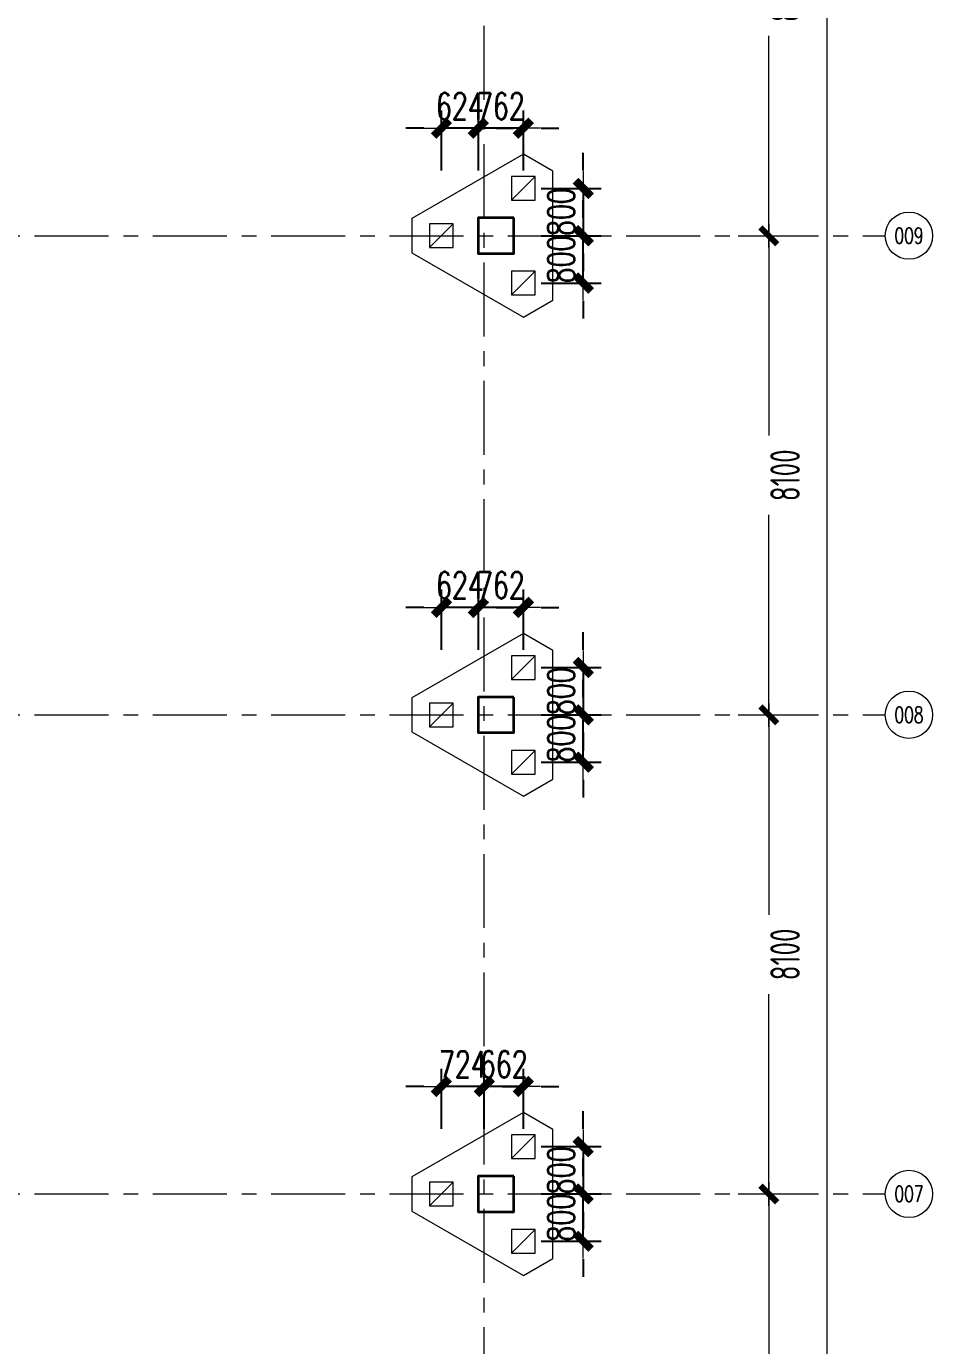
# Model space of a CAD drawing. Extents: x -1201378 to 2367219, y -619313 to 244905.
# Drawn here: x -691498 to -676179, y 184589 to 206891 of the extents above; entities that cross this region are included whole.
import ezdxf

# ---------------------------------------------------------------- set-up
doc = ezdxf.new("R2010")
doc.units = 0
doc.header["$LTSCALE"] = 1000
doc.linetypes.add('CENTER', pattern=[2, 1.25, -0.25, 0.25, -0.25])
doc.layers.get('0').update_dxf_attribs({"linetype": 'CONTINUOUS'})
doc.layers.get('Defpoints').update_dxf_attribs({"linetype": 'CONTINUOUS'})
for name, color, linetype, lineweight in [('S-axis', 111, 'CONTINUOUS', 0), ('S-col', 2, 'CONTINUOUS', 0), ('S-ct', 2, 'CONTINUOUS', 0), ('S-dim', 81, 'CONTINUOUS', 0), ('S-dote', 5, 'CENTER', 0), ('S-zhuang', 1, 'CONTINUOUS', 0), ('砼柱', 2, 'CONTINUOUS', 35)]:
    doc.layers.add(name, color=color, linetype=linetype, lineweight=lineweight)
doc.styles.add('_TCH_AXIS', font='COMPLEX', dxfattribs={"bigfont": 'GBCBIG'})
doc.styles.add('SS1', font='tj-romans1.shx', dxfattribs={"width": 0.7, "bigfont": 'tj-hztxt1.shx'})
doc.styles.add('TSSD_Dimension', font='tssdeng.shx', dxfattribs={"width": 0.7, "bigfont": 'hztxt.shx'})
doc.dimstyles.new('S-150-ARCHI', dxfattribs={"dimscale": 150, "dimtxt": 3, "dimasz": 2, "dimexe": 2, "dimexo": 2, "dimgap": 1, "dimtad": 1, "dimdec": 0, "dimzin": 0, "dimdsep": 46, "dimtxsty": 'SS1', "dimblk1": 'TT', "dimblk2": 'TT', "dimsah": 1, "dimcen": 1, "dimclrd": 256, "dimclre": 256, "dimclrt": 256, "dimadec": 0, "dimazin": 0, "dimtfac": 1, "dimtdec": 0, "dimtix": 1, "dimtmove": 2, "dimatfit": 0, "dimldrblk": 'TT', "dimfxl": 2, "dimtolj": 1, "dimtzin": 0, "dimarcsym": 0})
doc.dimstyles.new('TSSD_200_200', dxfattribs={"dimtxt": 500, "dimasz": 200, "dimexe": 200, "dimexo": 500, "dimgap": 200, "dimtad": 1, "dimdec": 0, "dimzin": 0, "dimdsep": 46, "dimtxsty": 'TSSD_Dimension', "dimblk": 'ARCHTICK', "dimcen": 0, "dimdle": 200, "dimclrt": 7, "dimadec": 0, "dimazin": 0, "dimtfac": 1, "dimtdec": 0, "dimtix": 1, "dimtmove": 2, "dimatfit": 3, "dimfxl": 1, "dimtolj": 1, "dimtzin": 0, "dimarcsym": 0})

# ---------------------------------------------------------------- blocks, each defined once
blk = doc.blocks.new('_ArchTick')
at = {"color": 0, "linetype": 'ByBlock', "const_width": 0.5}
blk.add_lwpolyline([(-0.71, -0.71), (0.71, 0.71)], dxfattribs=at)
blk = doc.blocks.new('*D3008')
at = {"layer": 'Defpoints', "color": 0, "transparency": 16777216}
for p in [(-79964, 98827), (-79964, 90727), (-78948, 90727)]:
    blk.add_point(p, dxfattribs=at)
at = {"layer": 'S-axis', "color": 0, "lineweight": -2, "transparency": 16777216}
for p, q in [((-78948, 99027), (-78948, 95448)), ((-79464, 98827), (-78748, 98827)), ((-78948, 90527), (-78948, 94106)), ((-79464, 90727), (-78748, 90727))]:
    blk.add_line(p, q, dxfattribs=at)
at = {"layer": 'S-axis', "color": 0, "lineweight": -2, "transparency": 16777216, "xscale": 200, "yscale": 200, "zscale": 200}
for p, rotation in [((-78948, 98827), 90), ((-78948, 90727), 270)]:
    blk.add_blockref('_ArchTick', p, dxfattribs=dict(at, rotation=rotation))
at = {"layer": 'S-axis', "color": 7, "transparency": 16777216, "insert": (-78673, 94777), "char_height": 500, "attachment_point": 5, "rotation": 90, "style": 'TSSD_Dimension'}
blk.add_mtext('\\A1;8100', dxfattribs=at)
blk = doc.blocks.new('*D3009')
at = {"layer": 'Defpoints', "color": 0, "transparency": 16777216}
for p in [(-79964, 90727), (-79964, 82627), (-78948, 82627)]:
    blk.add_point(p, dxfattribs=at)
at = {"layer": 'S-axis', "color": 0, "lineweight": -2, "transparency": 16777216}
for p, q in [((-78948, 90927), (-78948, 87348)), ((-79464, 90727), (-78748, 90727)), ((-78948, 82427), (-78948, 86006)), ((-79464, 82627), (-78748, 82627))]:
    blk.add_line(p, q, dxfattribs=at)
at = {"layer": 'S-axis', "color": 0, "lineweight": -2, "transparency": 16777216, "xscale": 200, "yscale": 200, "zscale": 200}
for p, rotation in [((-78948, 90727), 90), ((-78948, 82627), 270)]:
    blk.add_blockref('_ArchTick', p, dxfattribs=dict(at, rotation=rotation))
at = {"layer": 'S-axis', "color": 7, "transparency": 16777216, "insert": (-78673, 86677), "char_height": 500, "attachment_point": 5, "rotation": 90, "style": 'TSSD_Dimension'}
blk.add_mtext('\\A1;8100', dxfattribs=at)
blk = doc.blocks.new('*D3010')
at = {"layer": 'Defpoints', "color": 0, "transparency": 16777216}
for p in [(-79964, 82627), (-79964, 74527), (-78948, 74527)]:
    blk.add_point(p, dxfattribs=at)
at = {"layer": 'S-axis', "color": 0, "lineweight": -2, "transparency": 16777216}
for p, q in [((-78948, 82827), (-78948, 79248)), ((-79464, 82627), (-78748, 82627)), ((-78948, 74327), (-78948, 77906)), ((-79464, 74527), (-78748, 74527))]:
    blk.add_line(p, q, dxfattribs=at)
at = {"layer": 'S-axis', "color": 0, "lineweight": -2, "transparency": 16777216, "xscale": 200, "yscale": 200, "zscale": 200}
for p, rotation in [((-78948, 82627), 90), ((-78948, 74527), 270)]:
    blk.add_blockref('_ArchTick', p, dxfattribs=dict(at, rotation=rotation))
at = {"layer": 'S-axis', "color": 7, "transparency": 16777216, "insert": (-78673, 78577), "char_height": 500, "attachment_point": 5, "rotation": 90, "style": 'TSSD_Dimension'}
blk.add_mtext('\\A1;8100', dxfattribs=at)
blk = doc.blocks.new('*D3011')
at = {"layer": 'Defpoints', "color": 0, "transparency": 16777216}
for p in [(-79964, 74527), (-79964, 66427), (-78948, 66427)]:
    blk.add_point(p, dxfattribs=at)
at = {"layer": 'S-axis', "color": 0, "lineweight": -2, "transparency": 16777216}
for p, q in [((-78948, 74727), (-78948, 71148)), ((-79464, 74527), (-78748, 74527)), ((-78948, 66227), (-78948, 69806)), ((-79464, 66427), (-78748, 66427))]:
    blk.add_line(p, q, dxfattribs=at)
at = {"layer": 'S-axis', "color": 0, "lineweight": -2, "transparency": 16777216, "xscale": 200, "yscale": 200, "zscale": 200}
for p, rotation in [((-78948, 74527), 90), ((-78948, 66427), 270)]:
    blk.add_blockref('_ArchTick', p, dxfattribs=dict(at, rotation=rotation))
at = {"layer": 'S-axis', "color": 7, "transparency": 16777216, "insert": (-78673, 70477), "char_height": 500, "attachment_point": 5, "rotation": 90, "style": 'TSSD_Dimension'}
blk.add_mtext('\\A1;8100', dxfattribs=at)
blk = doc.blocks.new('*D3021')
at = {"layer": 'Defpoints', "color": 0, "transparency": 16777216}
for p in [(-79864, 115727), (-77969, 115727), (-79864, 24327)]:
    blk.add_point(p, dxfattribs=at)
at = {"layer": 'S-axis', "color": 0, "lineweight": -2, "transparency": 16777216}
for p, q in [((-77969, 115927), (-77969, 70833)), ((-79364, 115727), (-77769, 115727)), ((-77969, 24127), (-77969, 69221)), ((-79364, 24327), (-77769, 24327))]:
    blk.add_line(p, q, dxfattribs=at)
at = {"layer": 'S-axis', "color": 0, "lineweight": -2, "transparency": 16777216, "xscale": 200, "yscale": 200, "zscale": 200}
for p, rotation in [((-77969, 115727), 90), ((-77969, 24327), 270)]:
    blk.add_blockref('_ArchTick', p, dxfattribs=dict(at, rotation=rotation))
at = {"layer": 'S-axis', "color": 7, "transparency": 16777216, "insert": (-77694, 70027), "char_height": 500, "attachment_point": 5, "rotation": 90, "style": 'TSSD_Dimension'}
blk.add_mtext('\\A1;91400', dxfattribs=at)
blk = doc.blocks.new('A$C6AFE39C8')
at = {"layer": '砼柱', "lineweight": 35}
for points in [[(0, -24400), (-600, -24400), (-600, -25000), (0, -25000)], [(0, -32500), (-600, -32500), (-600, -33100), (0, -33100)], [(0, -40600), (-600, -40600), (-600, -41200), (0, -41200)]]:
    blk.add_lwpolyline(points, close=True, dxfattribs=at)
blk = doc.blocks.new('A$C656D53E9')
at = {"layer": 'S-zhuang', "ltscale": 0.25}
blk.add_line((-200, 200), (200, -200), dxfattribs=at)
at = {"layer": 'S-zhuang', "color": 1, "ltscale": 0.5}
blk.add_lwpolyline([(200, 200), (-200, 200), (-200, -200), (200, -200)], close=True, dxfattribs=at)
blk = doc.blocks.new('TT')
blk.add_line((-0.969, 0), (0.969, 0))
at = {"const_width": 0.45}
blk.add_lwpolyline([(-0.442, -0.442), (0.442, 0.442)], dxfattribs=at)
blk = doc.blocks.new('*D5729')
at = {"layer": 'Defpoints', "color": 0, "ltscale": 0.25, "transparency": 16777216}
for p in [(-683097, 187952), (-683097, 187152), (-682084, 187152)]:
    blk.add_point(p, dxfattribs=at)
at = {"layer": 'S-dim', "lineweight": -2, "ltscale": 0.25, "transparency": 16777216}
for p, q in [((-682084, 188252), (-682084, 188552)), ((-682797, 187952), (-681784, 187952)), ((-682084, 187952), (-682084, 187152)), ((-682797, 187152), (-681784, 187152)), ((-682084, 186852), (-682084, 186552))]:
    blk.add_line(p, q, dxfattribs=at)
at = {"layer": 'S-dim', "lineweight": -2, "ltscale": 0.25, "transparency": 16777216, "xscale": 300, "yscale": 300, "zscale": 300}
for p, rotation in [((-682084, 187952), 270), ((-682084, 187152), 90)]:
    blk.add_blockref('TT', p, dxfattribs=dict(at, rotation=rotation))
at = {"layer": 'S-dim', "ltscale": 0.25, "transparency": 16777216, "insert": (-682459, 187552), "char_height": 450, "attachment_point": 5, "rotation": 90, "style": 'SS1'}
blk.add_mtext('\\A1;800', dxfattribs=at)
blk = doc.blocks.new('*D5730')
at = {"layer": 'Defpoints', "color": 0, "ltscale": 0.25, "transparency": 16777216}
for p in [(-683097, 187152), (-682084, 187152), (-683097, 186352)]:
    blk.add_point(p, dxfattribs=at)
at = {"layer": 'S-dim', "lineweight": -2, "ltscale": 0.25, "transparency": 16777216}
for p, q in [((-682084, 187452), (-682084, 187752)), ((-682797, 187152), (-681784, 187152)), ((-682084, 186352), (-682084, 187152)), ((-682797, 186352), (-681784, 186352)), ((-682084, 186052), (-682084, 185752))]:
    blk.add_line(p, q, dxfattribs=at)
at = {"layer": 'S-dim', "lineweight": -2, "ltscale": 0.25, "transparency": 16777216, "xscale": 300, "yscale": 300, "zscale": 300}
for p, rotation in [((-682084, 187152), 270), ((-682084, 186352), 90)]:
    blk.add_blockref('TT', p, dxfattribs=dict(at, rotation=rotation))
at = {"layer": 'S-dim', "ltscale": 0.25, "transparency": 16777216, "insert": (-682459, 186752), "char_height": 450, "attachment_point": 5, "rotation": 90, "style": 'SS1'}
blk.add_mtext('\\A1;800', dxfattribs=at)
blk = doc.blocks.new('*D5731')
at = {"layer": 'Defpoints', "color": 0, "ltscale": 0.25, "transparency": 16777216}
for p in [(-683758, 188969), (-683758, 187952), (-683097, 187952)]:
    blk.add_point(p, dxfattribs=at)
at = {"layer": 'S-dim', "lineweight": -2, "ltscale": 0.25, "transparency": 16777216}
for p, q in [((-683758, 188252), (-683758, 189269)), ((-683097, 188252), (-683097, 189269)), ((-684058, 188969), (-684358, 188969)), ((-683097, 188969), (-683758, 188969)), ((-682797, 188969), (-682497, 188969))]:
    blk.add_line(p, q, dxfattribs=at)
at = {"layer": 'S-dim', "lineweight": -2, "ltscale": 0.25, "transparency": 16777216, "xscale": 300, "yscale": 300, "zscale": 300}
for p, rotation in [((-683758, 188969), 1.007599723087642e-11), ((-683097, 188969), 180.0000000000101)]:
    blk.add_blockref('TT', p, dxfattribs=dict(at, rotation=rotation))
at = {"layer": 'S-dim', "ltscale": 0.25, "transparency": 16777216, "insert": (-683428, 189344), "char_height": 450, "attachment_point": 5, "style": 'SS1'}
blk.add_mtext('\\A1;662', dxfattribs=at)
blk = doc.blocks.new('*D5732')
at = {"layer": 'Defpoints', "color": 0, "ltscale": 0.25, "transparency": 16777216}
for p in [(-684482, 188969), (-684482, 187952), (-683758, 187952)]:
    blk.add_point(p, dxfattribs=at)
at = {"layer": 'S-dim', "lineweight": -2, "ltscale": 0.25, "transparency": 16777216}
for p, q in [((-684482, 188252), (-684482, 189269)), ((-683758, 188252), (-683758, 189269)), ((-684782, 188969), (-685082, 188969)), ((-683758, 188969), (-684482, 188969)), ((-683458, 188969), (-683158, 188969))]:
    blk.add_line(p, q, dxfattribs=at)
at = {"layer": 'S-dim', "lineweight": -2, "ltscale": 0.25, "transparency": 16777216, "xscale": 300, "yscale": 300, "zscale": 300}
for p, rotation in [((-684482, 188969), 2.856901437077789e-10), ((-683758, 188969), 180.0000000002857)]:
    blk.add_blockref('TT', p, dxfattribs=dict(at, rotation=rotation))
at = {"layer": 'S-dim', "ltscale": 0.25, "transparency": 16777216, "insert": (-684120, 189344), "char_height": 450, "attachment_point": 5, "style": 'SS1'}
blk.add_mtext('\\A1;724', dxfattribs=at)
blk = doc.blocks.new('*D5733')
at = {"layer": 'Defpoints', "color": 0, "ltscale": 0.25, "transparency": 16777216}
for p in [(-683097, 196052), (-683097, 195252), (-682084, 195252)]:
    blk.add_point(p, dxfattribs=at)
at = {"layer": 'S-dim', "lineweight": -2, "ltscale": 0.25, "transparency": 16777216}
for p, q in [((-682084, 196352), (-682084, 196652)), ((-682797, 196052), (-681784, 196052)), ((-682084, 196052), (-682084, 195252)), ((-682797, 195252), (-681784, 195252)), ((-682084, 194952), (-682084, 194652))]:
    blk.add_line(p, q, dxfattribs=at)
at = {"layer": 'S-dim', "lineweight": -2, "ltscale": 0.25, "transparency": 16777216, "xscale": 300, "yscale": 300, "zscale": 300}
for p, rotation in [((-682084, 196052), 270), ((-682084, 195252), 90)]:
    blk.add_blockref('TT', p, dxfattribs=dict(at, rotation=rotation))
at = {"layer": 'S-dim', "ltscale": 0.25, "transparency": 16777216, "insert": (-682459, 195652), "char_height": 450, "attachment_point": 5, "rotation": 90, "style": 'SS1'}
blk.add_mtext('\\A1;800', dxfattribs=at)
blk = doc.blocks.new('*D5734')
at = {"layer": 'Defpoints', "color": 0, "ltscale": 0.25, "transparency": 16777216}
for p in [(-683097, 195252), (-682084, 195252), (-683097, 194452)]:
    blk.add_point(p, dxfattribs=at)
at = {"layer": 'S-dim', "lineweight": -2, "ltscale": 0.25, "transparency": 16777216}
for p, q in [((-682084, 195552), (-682084, 195852)), ((-682797, 195252), (-681784, 195252)), ((-682084, 194452), (-682084, 195252)), ((-682797, 194452), (-681784, 194452)), ((-682084, 194152), (-682084, 193852))]:
    blk.add_line(p, q, dxfattribs=at)
at = {"layer": 'S-dim', "lineweight": -2, "ltscale": 0.25, "transparency": 16777216, "xscale": 300, "yscale": 300, "zscale": 300}
for p, rotation in [((-682084, 195252), 270), ((-682084, 194452), 90)]:
    blk.add_blockref('TT', p, dxfattribs=dict(at, rotation=rotation))
at = {"layer": 'S-dim', "ltscale": 0.25, "transparency": 16777216, "insert": (-682459, 194852), "char_height": 450, "attachment_point": 5, "rotation": 90, "style": 'SS1'}
blk.add_mtext('\\A1;800', dxfattribs=at)
blk = doc.blocks.new('*D5735')
at = {"layer": 'Defpoints', "color": 0, "ltscale": 0.25, "transparency": 16777216}
for p in [(-683858, 197069), (-683858, 196052), (-683097, 196052)]:
    blk.add_point(p, dxfattribs=at)
at = {"layer": 'S-dim', "lineweight": -2, "ltscale": 0.25, "transparency": 16777216}
for p, q in [((-683858, 196352), (-683858, 197369)), ((-683097, 196352), (-683097, 197369)), ((-684158, 197069), (-684458, 197069)), ((-683097, 197069), (-683858, 197069)), ((-682797, 197069), (-682497, 197069))]:
    blk.add_line(p, q, dxfattribs=at)
at = {"layer": 'S-dim', "lineweight": -2, "ltscale": 0.25, "transparency": 16777216, "xscale": 300, "yscale": 300, "zscale": 300}
for p, rotation in [((-683858, 197069), 8.752886483387599e-12), ((-683097, 197069), 180.0000000000088)]:
    blk.add_blockref('TT', p, dxfattribs=dict(at, rotation=rotation))
at = {"layer": 'S-dim', "ltscale": 0.25, "transparency": 16777216, "insert": (-683478, 197444), "char_height": 450, "attachment_point": 5, "style": 'SS1'}
blk.add_mtext('\\A1;762', dxfattribs=at)
blk = doc.blocks.new('*D5736')
at = {"layer": 'Defpoints', "color": 0, "ltscale": 0.25, "transparency": 16777216}
for p in [(-684482, 197069), (-684482, 196052), (-683858, 196052)]:
    blk.add_point(p, dxfattribs=at)
at = {"layer": 'S-dim', "lineweight": -2, "ltscale": 0.25, "transparency": 16777216}
for p, q in [((-684482, 196352), (-684482, 197369)), ((-683858, 196352), (-683858, 197369)), ((-684782, 197069), (-685082, 197069)), ((-683858, 197069), (-684482, 197069)), ((-683558, 197069), (-683258, 197069))]:
    blk.add_line(p, q, dxfattribs=at)
at = {"layer": 'S-dim', "lineweight": -2, "ltscale": 0.25, "transparency": 16777216, "xscale": 300, "yscale": 300, "zscale": 300}
for p, rotation in [((-684482, 197069), 3.314901311208536e-10), ((-683858, 197069), 180.0000000003315)]:
    blk.add_blockref('TT', p, dxfattribs=dict(at, rotation=rotation))
at = {"layer": 'S-dim', "ltscale": 0.25, "transparency": 16777216, "insert": (-684170, 197444), "char_height": 450, "attachment_point": 5, "style": 'SS1'}
blk.add_mtext('\\A1;624', dxfattribs=at)
blk = doc.blocks.new('*D5737')
at = {"layer": 'Defpoints', "color": 0, "ltscale": 0.25, "transparency": 16777216}
for p in [(-683097, 204152), (-683097, 203352), (-682084, 203352)]:
    blk.add_point(p, dxfattribs=at)
at = {"layer": 'S-dim', "lineweight": -2, "ltscale": 0.25, "transparency": 16777216}
for p, q in [((-682084, 204452), (-682084, 204752)), ((-682797, 204152), (-681784, 204152)), ((-682084, 204152), (-682084, 203352)), ((-682797, 203352), (-681784, 203352)), ((-682084, 203052), (-682084, 202752))]:
    blk.add_line(p, q, dxfattribs=at)
at = {"layer": 'S-dim', "lineweight": -2, "ltscale": 0.25, "transparency": 16777216, "xscale": 300, "yscale": 300, "zscale": 300}
for p, rotation in [((-682084, 204152), 270), ((-682084, 203352), 90)]:
    blk.add_blockref('TT', p, dxfattribs=dict(at, rotation=rotation))
at = {"layer": 'S-dim', "ltscale": 0.25, "transparency": 16777216, "insert": (-682459, 203752), "char_height": 450, "attachment_point": 5, "rotation": 90, "style": 'SS1'}
blk.add_mtext('\\A1;800', dxfattribs=at)
blk = doc.blocks.new('*D5738')
at = {"layer": 'Defpoints', "color": 0, "ltscale": 0.25, "transparency": 16777216}
for p in [(-683097, 203352), (-682084, 203352), (-683097, 202552)]:
    blk.add_point(p, dxfattribs=at)
at = {"layer": 'S-dim', "lineweight": -2, "ltscale": 0.25, "transparency": 16777216}
for p, q in [((-682084, 203652), (-682084, 203952)), ((-682797, 203352), (-681784, 203352)), ((-682084, 202552), (-682084, 203352)), ((-682797, 202552), (-681784, 202552)), ((-682084, 202252), (-682084, 201952))]:
    blk.add_line(p, q, dxfattribs=at)
at = {"layer": 'S-dim', "lineweight": -2, "ltscale": 0.25, "transparency": 16777216, "xscale": 300, "yscale": 300, "zscale": 300}
for p, rotation in [((-682084, 203352), 270), ((-682084, 202552), 90)]:
    blk.add_blockref('TT', p, dxfattribs=dict(at, rotation=rotation))
at = {"layer": 'S-dim', "ltscale": 0.25, "transparency": 16777216, "insert": (-682459, 202952), "char_height": 450, "attachment_point": 5, "rotation": 90, "style": 'SS1'}
blk.add_mtext('\\A1;800', dxfattribs=at)
blk = doc.blocks.new('*D5739')
at = {"layer": 'Defpoints', "color": 0, "ltscale": 0.25, "transparency": 16777216}
for p in [(-683858, 205169), (-683858, 204152), (-683097, 204152)]:
    blk.add_point(p, dxfattribs=at)
at = {"layer": 'S-dim', "lineweight": -2, "ltscale": 0.25, "transparency": 16777216}
for p, q in [((-683858, 204452), (-683858, 205469)), ((-683097, 204452), (-683097, 205469)), ((-684158, 205169), (-684458, 205169)), ((-683097, 205169), (-683858, 205169)), ((-682797, 205169), (-682497, 205169))]:
    blk.add_line(p, q, dxfattribs=at)
at = {"layer": 'S-dim', "lineweight": -2, "ltscale": 0.25, "transparency": 16777216, "xscale": 300, "yscale": 300, "zscale": 300}
for p, rotation in [((-683858, 205169), 8.752886483387599e-12), ((-683097, 205169), 180.0000000000088)]:
    blk.add_blockref('TT', p, dxfattribs=dict(at, rotation=rotation))
at = {"layer": 'S-dim', "ltscale": 0.25, "transparency": 16777216, "insert": (-683478, 205544), "char_height": 450, "attachment_point": 5, "style": 'SS1'}
blk.add_mtext('\\A1;762', dxfattribs=at)
blk = doc.blocks.new('*D5740')
at = {"layer": 'Defpoints', "color": 0, "ltscale": 0.25, "transparency": 16777216}
for p in [(-684482, 205169), (-684482, 204152), (-683858, 204152)]:
    blk.add_point(p, dxfattribs=at)
at = {"layer": 'S-dim', "lineweight": -2, "ltscale": 0.25, "transparency": 16777216}
for p, q in [((-684482, 204452), (-684482, 205469)), ((-683858, 204452), (-683858, 205469)), ((-684782, 205169), (-685082, 205169)), ((-683858, 205169), (-684482, 205169)), ((-683558, 205169), (-683258, 205169))]:
    blk.add_line(p, q, dxfattribs=at)
at = {"layer": 'S-dim', "lineweight": -2, "ltscale": 0.25, "transparency": 16777216, "xscale": 300, "yscale": 300, "zscale": 300}
for p, rotation in [((-684482, 205169), 3.314901311208536e-10), ((-683858, 205169), 180.0000000003315)]:
    blk.add_blockref('TT', p, dxfattribs=dict(at, rotation=rotation))
at = {"layer": 'S-dim', "ltscale": 0.25, "transparency": 16777216, "insert": (-684170, 205544), "char_height": 450, "attachment_point": 5, "style": 'SS1'}
blk.add_mtext('\\A1;624', dxfattribs=at)
blk = doc.blocks.new('1#轴网')
at = {"layer": 'S-axis'}
for centre in [(-76579.2, 90728.1), (-76579.2, 82628.1), (-76579.2, 74528.1)]:
    blk.add_circle(centre, 400, dxfattribs=at)
at = {"layer": 'S-dote'}
for p, q in [((-83758.5, 19024), (-83758.5, 124689.3)), ((-99358.5, 90727), (-76979.2, 90727)), ((-99358.5, 82627), (-76979.2, 82627)), ((-99358.5, 74527), (-76979.2, 74527))]:
    blk.add_line(p, q, dxfattribs=at)
at = {"layer": 'S-axis', "style": '_TCH_AXIS', "width": 0.705882}
for s, p in [('009', (-76824.4, 90593)), ('008', (-76824.4, 82493)), ('007', (-76824.4, 74393))]:
    blk.add_text(s, height=270.22, dxfattribs=at).set_placement(p)
at = {"layer": 'S-axis'}
for base, p1, p2, angle, picture, middle in [((-77968.8, 115727), (-79864.3, 24327), (-79864.3, 115727), 90, '*D3021', (-77693.8, 70027)), ((-78948.5, 90727), (-79964.3, 98827), (-79964.3, 90727), 270, '*D3008', (-78673.5, 94777)), ((-78948.5, 82627), (-79964.3, 90727), (-79964.3, 82627), 270, '*D3009', (-78673.5, 86677)), ((-78948.5, 74527), (-79964.3, 82627), (-79964.3, 74527), 270, '*D3010', (-78673.5, 78577)), ((-78948.5, 66427), (-79964.3, 74527), (-79964.3, 66427), 270, '*D3011', (-78673.5, 70477))]:
    dim = blk.add_linear_dim(base=base, p1=p1, p2=p2, angle=angle, dimstyle='TSSD_200_200', dxfattribs=at)
    dim.commit()
    dim.dimension.update_dxf_attribs({"geometry": picture, "text_midpoint": middle, "dimtype": 161})

msp = doc.modelspace()

# ---------------------------------------------------------------- linework, layer by layer
at = {"layer": 'S-ct', "ltscale": 0.25}
for points in [[(-683096.5, 204728.8), (-684982.5, 203640.8), (-684982.5, 203062.8), (-683096.5, 201974.8), (-682596.5, 202262.8), (-682596.5, 204440.8), (-683096.5, 204728.8)], [(-683096.5, 196628.8), (-684982.5, 195540.8), (-684982.5, 194962.8), (-683096.5, 193874.8), (-682596.5, 194162.8), (-682596.5, 196340.8), (-683096.5, 196628.8)], [(-683096.5, 188528.8), (-684982.5, 187440.8), (-684982.5, 186862.8), (-683096.5, 185774.8), (-682596.5, 186062.8), (-682596.5, 188240.8), (-683096.5, 188528.8)]]:
    msp.add_lwpolyline(points, dxfattribs=at)

# ---------------------------------------------------------------- block references
at = {"layer": 'S-axis'}
msp.add_blockref('1#轴网', (-600000, 112624.8), dxfattribs=at)
at = {"layer": 'S-col'}
msp.add_blockref('A$C6AFE39C8', (-683258.5, 228051.8), dxfattribs=at)
msp.add_blockref('A$C6AFE39C8', (-683258.5, 228051.8), dxfattribs=at)
at = {"layer": 'S-ct', "ltscale": 0.25, "rotation": 270}
for p in [(-683096.6, 204151.8), (-684482.2, 203351.8), (-683096.6, 202551.8), (-683096.6, 196051.8), (-684482.2, 195251.8), (-683096.6, 194451.8), (-683096.6, 187951.8), (-684482.2, 187151.8), (-683096.6, 186351.8)]:
    msp.add_blockref('A$C656D53E9', p, dxfattribs=at)

# ---------------------------------------------------------------- dimensions: what is measured, and where the dimension line sits
at = {"layer": 'S-dim', "ltscale": 0.25}
for p1, p2, picture, middle in [((-683858.5, 204151.8), (-684482.2, 204151.8), '*D5740', (-684170.3, 205543.6)), ((-683096.6, 204151.8), (-683858.5, 204151.8), '*D5739', (-683477.5, 205543.6)), ((-683858.5, 196051.8), (-684482.2, 196051.8), '*D5736', (-684170.3, 197443.6)), ((-683096.6, 196051.8), (-683858.5, 196051.8), '*D5735', (-683477.5, 197443.6)), ((-683758.5, 187951.8), (-684482.2, 187951.8), '*D5732', (-684120.3, 189343.6)), ((-683096.6, 187951.8), (-683758.5, 187951.8), '*D5731', (-683427.5, 189343.6))]:
    dim = msp.add_aligned_dim(p1=p1, p2=p2, distance=-1016.8, dimstyle='S-150-ARCHI', dxfattribs=at)
    dim.commit()
    dim.dimension.update_dxf_attribs({"geometry": picture, "text_midpoint": middle})
for base, p1, p2, picture, middle in [((-682084.2, 203351.8), (-683096.6, 204151.8), (-683096.6, 203351.8), '*D5737', (-682459.2, 203751.8)), ((-682084.2, 203351.8), (-683096.6, 202551.8), (-683096.6, 203351.8), '*D5738', (-682459.2, 202951.8)), ((-682084.2, 195251.8), (-683096.6, 196051.8), (-683096.6, 195251.8), '*D5733', (-682459.2, 195651.8)), ((-682084.2, 195251.8), (-683096.6, 194451.8), (-683096.6, 195251.8), '*D5734', (-682459.2, 194851.8)), ((-682084.2, 187151.8), (-683096.6, 187951.8), (-683096.6, 187151.8), '*D5729', (-682459.2, 187551.8)), ((-682084.2, 187151.8), (-683096.6, 186351.8), (-683096.6, 187151.8), '*D5730', (-682459.2, 186751.8))]:
    dim = msp.add_linear_dim(base=base, p1=p1, p2=p2, angle=270, dimstyle='S-150-ARCHI', dxfattribs=at)
    dim.commit()
    dim.dimension.update_dxf_attribs({"geometry": picture, "text_midpoint": middle})

doc.saveas('drawing.dxf')
